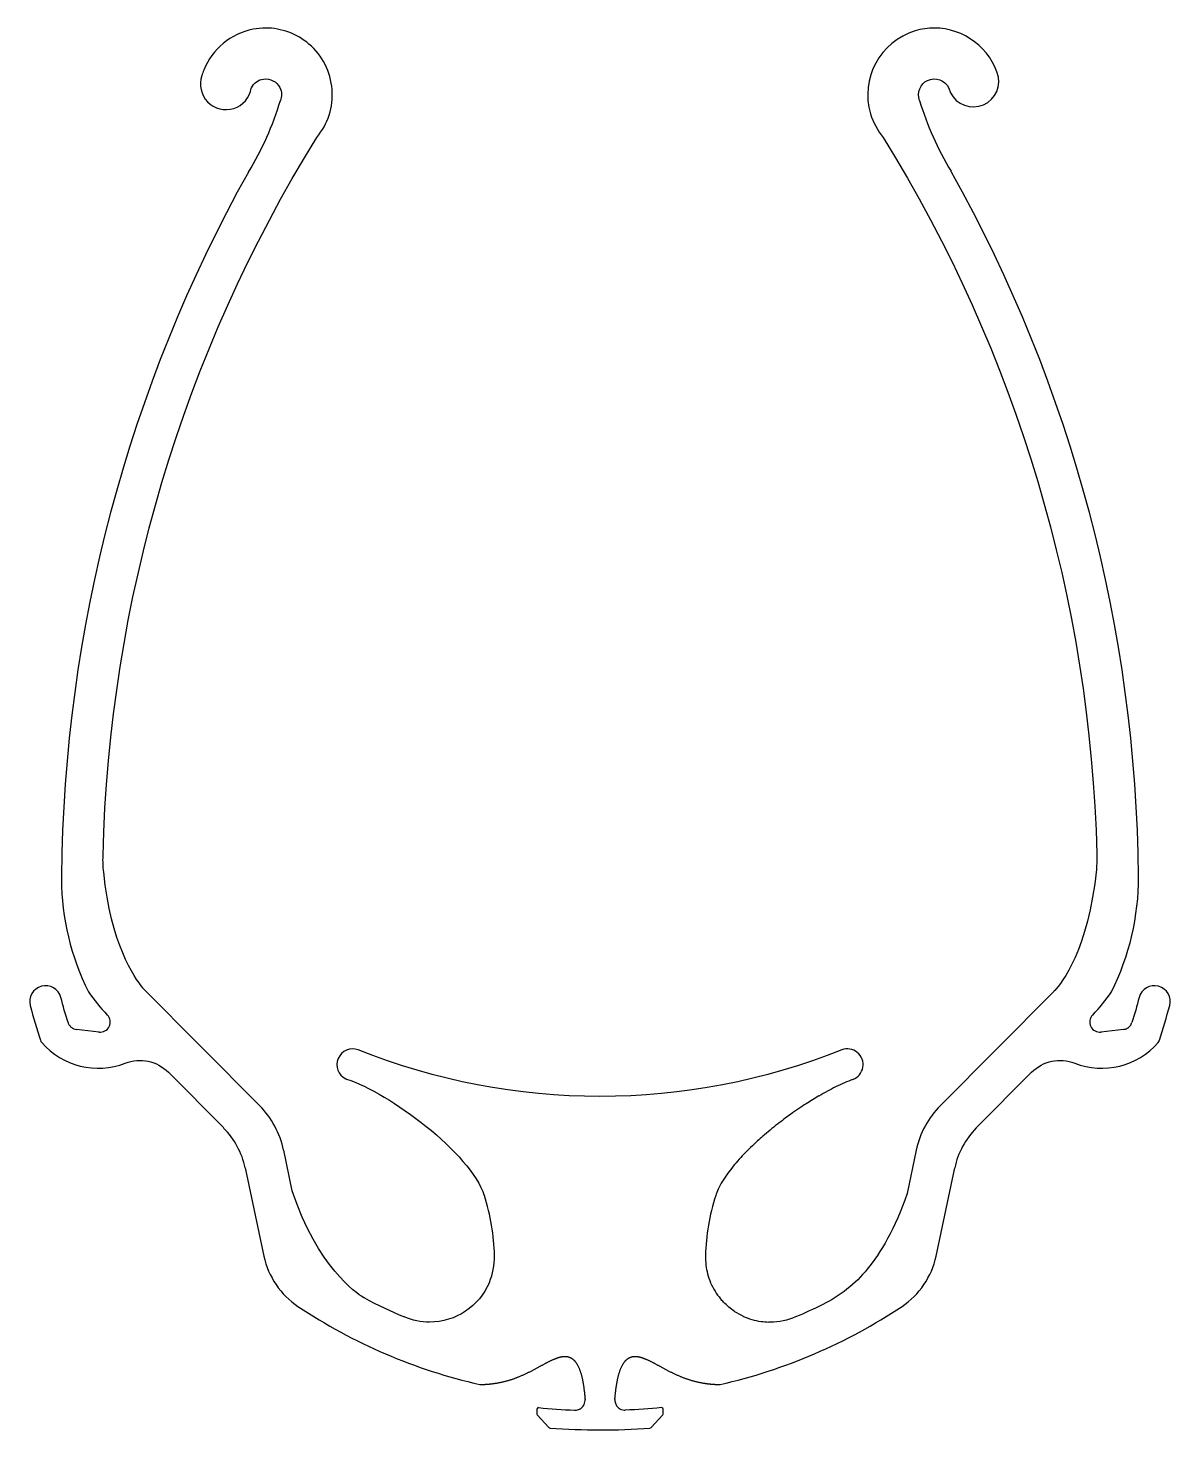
# Model space of a CAD drawing. Header units: millimetres. Extents: x -184 to -3, y -502 to -281.
import ezdxf

# ---------------------------------------------------------------- set-up
doc = ezdxf.new("R2010")
doc.units = ezdxf.units.MM
doc.layers.get('0').update_dxf_attribs({"linetype": 'CONTINUOUS'})

msp = doc.modelspace()

# ---------------------------------------------------------------- linework, layer by layer
for p, q in [((-30.65, -288.47), (-30.64, -288.46)), ((-165.83, -432.34), (-165.84, -432.33)), ((-147.42, -450.89), (-165.83, -432.34)), ((-21.97, -432.91), (-39.82, -450.89)), ((-21.94, -432.88), (-21.97, -432.91)), ((-21.97, -432.91), (-21.97, -432.91)), ((-172.78, -439.29), (-176.34, -438.88)), ((-10.9, -438.88), (-14.46, -439.29)), ((-161.82, -445.64), (-153.08, -454.44)), ((-34.16, -454.44), (-25.42, -445.64)), ((-142.25, -464.34), (-143.6, -457.96)), ((-43.65, -457.96), (-45.09, -464.8)), ((-149.67, -460.75), (-146.72, -474.68)), ((-40.52, -474.68), (-37.57, -460.75)), ((-142.24, -464.36), (-142.25, -464.34)), ((-103.61, -498.86), (-103.61, -499.54)), ((-103.54, -499.72), (-101.68, -501.75)), ((-85.56, -501.75), (-83.7, -499.72)), ((-83.89, -498.61), (-83.91, -498.61)), ((-83.63, -499.54), (-83.63, -498.86))]:
    msp.add_line(p, q)
for centre, radius, start, end in [((-152.71, -289.56), 4.04, 160.6399, 350.8129), ((-34.63, -289.14), 4.03, -164.7403, 9.5638), ((-190.25, -278.34), 48.16, 328.5651, 343.3189), ((3.75, -277.98), 48.97, 196.8112, 211.1721), ((-138.45, -414.85), 40.28, 180.3917, 206.651), ((-48.8, -414.85), 40.28, -26.651, 0.2181), ((-153.31, -418.87), 25.38, 213.6089, 224.3228), ((-33.93, -418.87), 25.38, 315.6772, 326.3911), ((-172.6, -437.72), 1.59, -96.63, 44.3228), ((-14.64, -437.72), 1.59, 135.6772, 276.63), ((-132.69, -444.44), 2.5, 69.36, 244.2066), ((-54.55, -444.44), 2.5, -69.6808, 110.6636), ((-143.64, -475.37), 33.36, 1.2792, 17.8939)]:
    msp.add_arc(centre, radius, start, end)
for centre, major_axis, ratio, start_param, end_param in [((-129.34, -300.67), (-26.32, 14.52), 0.588792, 0.075824, 0.125874), ((-146.47, -291.22), (-2.13, -1.26), 0.996119, 5.306257, 5.32486), ((-26.61, -283.99), (-23.55, -12.05), 0.626871, 6.168627, 6.424779), ((-114.44, -414.88), (3.45, 69.38), 0.925222, 1.614204, 1.620377), ((-154.34, -434.75), (-19.1, 52.55), 0.502398, 1.397107, 1.499811), ((-32.92, -434.74), (19.11, 52.55), 0.502599, 4.783439, 4.886143), ((-176.75, -438.21), (-5.23, -2.51), 0.413974, 6.227719, 6.394712), ((-10.41, -438.27), (-5.14, 2.45), 0.417458, 3.027644, 3.196225), ((-134.93, -450.26), (-0.81, -3.67), 0.895211, 2.996041, 3.035258), ((-62.48, -456.26), (-12.84, -9.59), 0.23837, 3.795879, 4.051795), ((-61.66, -455.13), (-11.77, -8.48), 0.233421, 4.325067, 4.493199), ((-61.72, -455.26), (-11.89, -8.6), 0.234805, 4.087413, 4.319929), ((-158.63, -461.46), (-13.87, -6.84), 0.958232, 2.902405, 3.451909), ((-61.67, -455.35), (-12.06, -8.73), 0.238879, 4.48855, 4.691797), ((-28.52, -461.53), (-13.88, 7.1), 0.953852, 5.987536, 6.535481), ((-60.69, -456.05), (-13.97, -9.97), 0.27343, 4.869446, 5.04955), ((-61.45, -455.72), (-12.76, -9.25), 0.252719, 4.690344, 4.854091), ((-162.23, -463.36), (-12.82, 0.27), 0.991659, 3.368983, 3.939827), ((-59.15, -456.14), (-15.8, -10.82), 0.294895, 5.085401, 5.21247), ((-24.9, -463.54), (-10.84, 7.16), 0.989239, 6.08753, 6.653558), ((-56.38, -455.81), (-18.75, -11.92), 0.311541, 5.275798, 5.440556), ((-50.97, -454.55), (-24.26, -13.69), 0.312753, 5.532455, 5.683873), ((-41.42, -451.55), (-33.86, -16.84), 0.288566, 5.778478, 5.937328), ((-30.69, -447.63), (-44.62, -20.76), 0.259024, 5.985595, 6.047515), ((-42.85, -475.99), (-28.64, 18.88), 0.980951, 0.264938, 0.551387), ((-129.79, -473.21), (-19.34, 3.43), 0.715655, 2.978944, 3.285378), ((-63.81, -473.95), (-12.67, -3.98), 0.873797, 5.994677, 6.123067), ((-64.52, -474.07), (-11.83, -4.26), 0.896694, 6.081307, 6.202789), ((-64.84, -474.15), (-11.47, -4.29), 0.908531, 6.190565, 6.460323), ((-64.36, -473.88), (-11.83, -4.86), 0.889629, 0.14502, 0.273761), ((-119.09, -464.88), (-36.19, 17.14), 0.497961, 1.480503, 1.655617), ((-93.7, -410.95), (-44.95, 73.49), 0.998977, 2.815303, 3.180997), ((-65.88, -472.94), (-4.85, -11.33), 0.904844, 6.118778, 6.253255), ((-65.85, -472.82), (-4.84, -11.48), 0.900362, 6.248327, 6.515666), ((-65.65, -471.88), (-4.53, -12.61), 0.869493, 0.177149, 0.283031), ((-103.23, -499.55), (-0.38, 0.007), 0.799249, 0.015289, 0.618314), ((-86.45, -440.48), (-74.04, -14.51), 0.766708, 1.194214, 1.271823), ((-84.01, -499.55), (-0.381, -0.004), 0.79886, 2.532228, 3.134452), ((-101.54, -501.63), (-0.163, 0.151), 0.83923, 1.479912, 2.35135), ((-75.55, -428.67), (-77.88, -41.71), 0.776306, 0.960862, 1.055849), ((-85.69, -501.56), (0.131, 0.244), 0.807996, 3.598981, 4.354543)]:
    msp.add_ellipse(centre, major_axis=major_axis, ratio=ratio, start_param=start_param, end_param=end_param)
for points in [[(-148.44, -280.91), (-151.93, -281.59), (-154.91, -284.03), (-156.23, -287.37)], [(-43.82, -281.16), (-49.38, -282.84), (-52.54, -288.72), (-50.87, -294.27)], [(-148.7, -290.16), (-148.33, -289.37), (-147.59, -288.87), (-146.78, -288.77)], [(-146.78, -288.77), (-145.75, -288.63), (-144.7, -289.15), (-144.21, -290.13)], [(-144.21, -290.13), (-143.88, -290.79), (-143.87, -291.53), (-144.12, -292.16)], [(-38.08, -303.46), (-38.1, -303.41), (-38.12, -303.37), (-38.15, -303.33)], [(-149.17, -303.46), (-168.19, -337.47), (-178.36, -375.73), (-178.72, -414.7)], [(-8.52, -414.7), (-8.88, -375.73), (-19.04, -337.47), (-38.08, -303.46)], [(-5.37, -432.06), (-6.71, -431.7), (-8.08, -432.5), (-8.43, -433.83)], [(-177.67, -437.77), (-178.08, -436.47), (-178.46, -435.15), (-178.81, -433.83)], [(-21.76, -432.7), (-21.77, -432.7), (-21.77, -432.71), (-21.78, -432.72)], [(-8.43, -433.83), (-8.78, -435.15), (-9.16, -436.47), (-9.57, -437.77)], [(-3.6, -435.12), (-3.24, -433.78), (-4.04, -432.41), (-5.37, -432.06)], [(-177.67, -437.77), (-177.63, -437.92), (-177.5, -438.2), (-177.19, -438.54), (-176.79, -438.78), (-176.49, -438.86), (-176.34, -438.88)], [(-181.83, -440.94), (-178.56, -444.7), (-173.28, -446), (-168.63, -444.19)], [(-55.43, -442.1), (-79.94, -451.92), (-107.31, -451.92), (-131.81, -442.1)], [(-18.61, -444.19), (-13.96, -446), (-8.69, -444.7), (-5.41, -440.94)], [(-168.63, -444.19), (-166.28, -443.28), (-163.6, -443.84), (-161.82, -445.64)], [(-25.42, -445.64), (-23.64, -443.84), (-20.96, -443.28), (-18.61, -444.19)], [(-133.66, -446.74), (-126.92, -448.84), (-114.07, -458.4), (-111.9, -465.12)], [(-131.02, -481.19), (-132.11, -480.54), (-138.24, -476.43), (-142.24, -464.36)], [(-146.72, -474.68), (-146.03, -477.93), (-144.1, -480.77), (-141.34, -482.61)], [(-45.9, -482.61), (-43.14, -480.77), (-41.21, -477.93), (-40.52, -474.68)], [(-141.34, -482.61), (-132.55, -488.48), (-122.8, -492.65), (-112.58, -494.96)], [(-130.97, -481.21), (-130.99, -481.21), (-131, -481.2), (-131.02, -481.19)], [(-130.93, -481.24), (-130.94, -481.23), (-130.96, -481.22), (-130.97, -481.21)], [(-130.85, -481.28), (-130.85, -481.28), (-130.88, -481.27), (-130.93, -481.24)], [(-103.6, -498.84), (-103.61, -498.85), (-103.61, -498.85), (-103.61, -498.86)], [(-103.33, -498.61), (-103.47, -498.6), (-103.59, -498.7), (-103.6, -498.84)], [(-83.91, -498.61), (-85.81, -498.8), (-87.71, -498.93), (-89.62, -499.01)], [(-83.63, -498.86), (-83.63, -498.72), (-83.75, -498.61), (-83.89, -498.61)], [(-101.52, -501.83), (-98.89, -502.03), (-96.26, -502.13), (-93.62, -502.12)]]:
    msp.add_open_spline(points, degree=3)
for points, degree, knots in [([(-139.6, -283.25), (-141.51, -281.62), (-143.94, -280.72), (-146.45, -280.72), (-147.12, -280.72), (-147.79, -280.78), (-148.44, -280.91)], 3, [119, 119, 119, 119, 120, 120, 120, 120.219642, 120.219642, 120.219642, 120.219642]), ([(-30.64, -288.46), (-31.89, -283.91), (-36.1, -280.72), (-40.79, -280.72), (-41.81, -280.72), (-42.83, -280.87), (-43.82, -281.16)], 3, [66, 66, 66, 66, 67, 67, 67, 68, 68, 68, 68]), ([(-138.38, -298), (-136.6, -295.88), (-135.74, -293.2), (-135.95, -290.44), (-136.17, -287.63), (-137.46, -285.08), (-139.6, -283.25)], 3, [117, 117, 117, 117, 118, 118, 118, 119, 119, 119, 119]), ([(-43.12, -292.14), (-43.58, -290.95), (-43.03, -289.54), (-41.87, -288.99), (-40.61, -288.39), (-39.1, -288.93), (-38.52, -290.2)], 3, [61.030901, 61.030901, 61.030901, 61.030901, 62, 62, 62, 63, 63, 63, 63]), ([(-165.84, -432.33), (-167.23, -430.67), (-170.9, -425.33), (-172.04, -414.05), (-172.13, -413.19), (-172.17, -412.32), (-172.14, -411.45), (-171.18, -371.32), (-159.54, -332.16), (-138.38, -298)], 3, [114, 114, 114, 114, 115, 115, 115, 116, 116, 116, 117, 117, 117, 117]), ([(-48.86, -298), (-27.76, -332.07), (-16.12, -371.11), (-15.11, -411.13), (-15.09, -411.95), (-15.12, -412.78), (-15.19, -413.6), (-16.39, -426.26), (-20.75, -431.61), (-21.76, -432.7)], 3, [70, 70, 70, 70, 71, 71, 71, 72, 72, 72, 73, 73, 73, 73]), ([(-178.81, -433.83), (-179.17, -432.5), (-180.53, -431.7), (-181.87, -432.06), (-183.2, -432.41), (-184, -433.78), (-183.64, -435.12)], 3, [144, 144, 144, 144, 145, 145, 145, 146, 146, 146, 146]), ([(-21.78, -432.72), (-21.83, -432.77), (-21.88, -432.82), (-21.91, -432.85), (-21.92, -432.86), (-21.93, -432.87), (-21.94, -432.88)], 3, [74, 74, 74, 74, 75, 75, 75, 76, 76, 76, 76]), ([(-10.9, -438.88), (-10.69, -438.86), (-10.5, -438.79), (-10.13, -438.59), (-9.97, -438.46), (-9.72, -438.14), (-9.63, -437.96), (-9.57, -437.77)], 3, [0, 0, 0, 0, 0.0620148, 0.0620148, 0.1240296, 0.1240296, 0.1839002, 0.1839002, 0.1839002, 0.1839002]), ([(-45.09, -464.8), (-46.98, -470.35), (-49.32, -474.18), (-51.38, -476.73), (-53.28, -479.09), (-55.7, -480.98), (-58.42, -482.32), (-59.83, -483.02), (-61.27, -483.68), (-62.71, -484.29)], 3, [81, 81, 81, 81, 82, 82, 82, 83, 83, 83, 84, 84, 84, 84]), ([(-111.1, -478.84), (-112.71, -482.64), (-116.41, -485.1), (-120.54, -485.1), (-121.91, -485.1), (-123.25, -484.83), (-124.52, -484.29)], 3, [102, 102, 102, 102, 103, 103, 103, 104, 104, 104, 104]), ([(-72.35, -483.41), (-72.98, -482.99), (-73.57, -482.49), (-74.11, -481.93), (-74.27, -481.76), (-74.43, -481.59), (-74.58, -481.41)], 3, [86.7158772, 86.7158772, 86.7158772, 86.7158772, 87, 87, 87, 87.0858223, 87.0858223, 87.0858223, 87.0858223]), ([(-62.71, -484.29), (-63.98, -484.83), (-65.32, -485.1), (-66.7, -485.1), (-66.78, -485.1), (-66.86, -485.1), (-66.93, -485.09)], 3, [84, 84, 84, 84, 85, 85, 85, 86, 86, 86, 86]), ([(-112.58, -494.96), (-112.24, -494.95), (-111.57, -494.93), (-110.57, -494.85), (-109.25, -494.64), (-107.65, -494.21), (-106.08, -493.61), (-104.57, -492.89), (-103.12, -492.1), (-101.76, -491.34), (-100.5, -490.74), (-99.36, -490.43), (-98.38, -490.53), (-97.55, -491.13), (-96.88, -492.26), (-96.44, -493.74), (-96.19, -495.18), (-96.06, -496.36), (-96, -497.09), (-95.98, -497.3)], 5, [0.0000364, 0.0000364, 0.0000364, 0.0000364, 0.0000364, 0.0000364, 0.0666667, 0.1333333, 0.2, 0.2666667, 0.3333333, 0.4, 0.4666667, 0.5333333, 0.6, 0.6666667, 0.7333333, 0.8, 0.8666667, 0.9333333, 0.9589377, 0.9589377, 0.9589377, 0.9589377, 0.9589377, 0.9589377]), ([(-91.26, -497.3), (-91.25, -497.09), (-91.18, -496.36), (-91.05, -495.18), (-90.8, -493.74), (-90.36, -492.26), (-89.69, -491.13), (-88.86, -490.53), (-87.88, -490.43), (-86.74, -490.74), (-85.48, -491.34), (-84.12, -492.1), (-82.67, -492.89), (-81.16, -493.61), (-79.6, -494.21), (-77.99, -494.64), (-76.68, -494.85), (-75.67, -494.93), (-75, -494.95), (-74.66, -494.96)], 5, [-0.9589384, -0.9589384, -0.9589384, -0.9589384, -0.9589384, -0.9589384, -0.9333333, -0.8666667, -0.8, -0.7333333, -0.6666667, -0.6, -0.5333333, -0.4666667, -0.4, -0.3333333, -0.2666667, -0.2, -0.1333333, -0.0666667, 0, 0, 0, 0, 0, 0]), ([(-97.62, -499.01), (-97.42, -499.01), (-97.21, -498.98), (-96.82, -498.84), (-96.64, -498.73), (-96.34, -498.45), (-96.21, -498.28), (-96.07, -497.97), (-96.02, -497.84), (-95.98, -497.57), (-95.97, -497.43), (-95.98, -497.3)], 3, [0, 0, 0, 0, 0.0620148, 0.0620148, 0.1240296, 0.1240296, 0.1860444, 0.1860444, 0.2272942, 0.2272942, 0.2685439, 0.2685439, 0.2685439, 0.2685439]), ([(-91.26, -497.3), (-91.28, -497.5), (-91.25, -497.71), (-91.13, -498.1), (-91.03, -498.29), (-90.76, -498.6), (-90.6, -498.73), (-90.29, -498.89), (-90.16, -498.94), (-89.89, -499), (-89.76, -499.01), (-89.62, -499.01)], 3, [0, 0, 0, 0, 0.0620148, 0.0620148, 0.1240296, 0.1240296, 0.1860444, 0.1860444, 0.2272928, 0.2272928, 0.2685412, 0.2685412, 0.2685412, 0.2685412])]:
    msp.add_open_spline(points, degree=degree, knots=knots)

doc.saveas('drawing.dxf')
